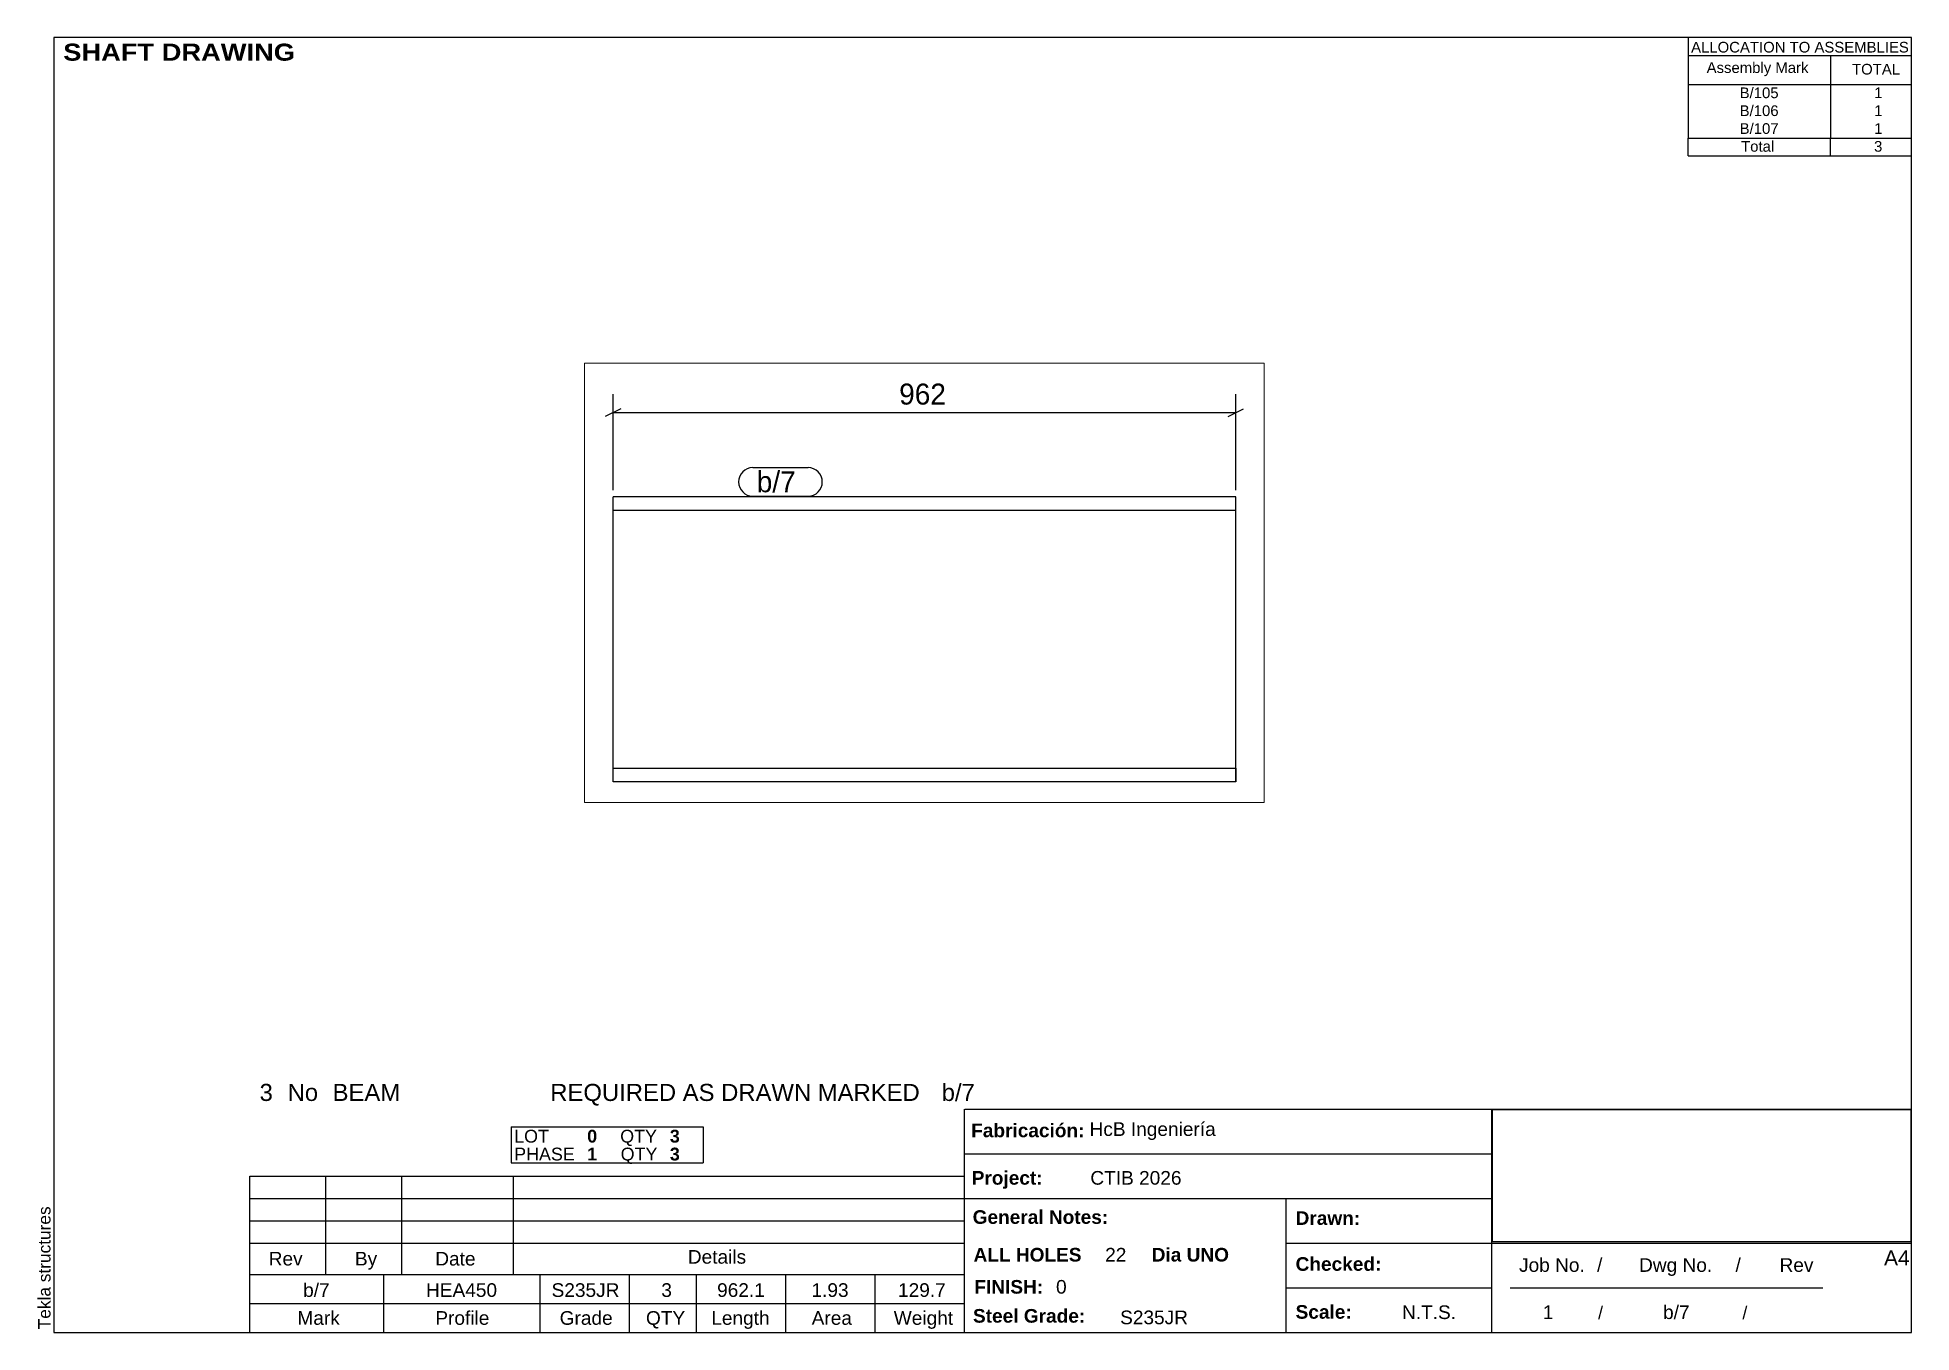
# Paper-space layout 'Layout1' of a CAD drawing. Header units: millimetres. Extents: x 2 to 292, y 5 to 205.
# The model-space entities are those that its viewports show. They can reach past a viewport. Long polylines and large blocks are cut down to what shows.
import ezdxf

# ---------------------------------------------------------------- set-up
doc = ezdxf.new("R2010")
doc.units = ezdxf.units.MM
doc.linetypes.add('DXK_LINE_DOT4', pattern=[0.9408, 0.4704, -0.4704])
doc.layers.add('Viewport layer', color=7, linetype='Continuous', plot=False)
doc.styles.add('Arial', font='ARIAL.TTF', dxfattribs={"height": 0.2})
doc.styles.add('Arial Black', font='ARIBLK.TTF', dxfattribs={"height": 0.2})
doc.styles.add('Arial Bold', font='ARIALBD.TTF', dxfattribs={"height": 0.2})
doc.styles.add('Comic Sans MS', font='COMIC.TTF', dxfattribs={"height": 0.2})

msp = doc.modelspace()

# ---------------------------------------------------------------- linework, layer by layer
at = {"color": 8, "linetype": 'Continuous'}
for p, q in [((56, 608), (32, 596)), ((44, 482), (44, 630.4)), ((994.1, 596), (1018.1, 608)), ((1006.1, 482), (1006.1, 630.4)), ((44, 602), (1006.1, 602))]:
    msp.add_line(p, q, dxfattribs=at)
at = {"color": 7, "linetype": 'Continuous'}
for p, q in [((44, 32), (44, 472)), ((1006.1, 472), (44, 472)), ((1006.1, 451), (1006.1, 472)), ((1006.1, 451), (44, 451)), ((1006.1, 53), (1006.1, 451)), ((44, 53), (1006.1, 53)), ((1006.1, 32), (44, 32)), ((1006.1, 53), (1006.1, 32))]:
    msp.add_line(p, q, dxfattribs=at)
at = {"color": 7, "linetype": 'DXK_LINE_DOT4'}
for p, q in [((1006.1, 451), (1006.1, 472)), ((1006.1, 53), (1006.1, 451)), ((1006.1, 32), (1006.1, 53))]:
    msp.add_line(p, q, dxfattribs=at)

# ---------------------------------------------------------------- next in the draw order: wipeouts: each hides what was drawn before it
at = {"color": 0}
for points in [[(570.6, 608), (570.6, 652.8), (479.6, 652.8), (479.6, 608)], [(339.3, 479), (339.3, 511), (266, 511), (266, 479)]]:
    msp.add_wipeout(points, dxfattribs=at)

# ---------------------------------------------------------------- next in the draw order: texts
at = {"color": 3, "style": 'Comic Sans MS'}
msp.add_text('962', height=32.38, dxfattribs=at).set_placement((486, 614.4))

# ---------------------------------------------------------------- next in the draw order: wipeouts: each hides what was drawn before it
at = {"color": 0}
msp.add_wipeout([(339.3, 479), (339.3, 511), (266, 511), (266, 479)], dxfattribs=at)

# ---------------------------------------------------------------- next in the draw order: linework, layer by layer
at = {"color": 7, "linetype": 'Continuous'}
for p, q in [((260, 517), (345.3, 517)), ((260, 473), (345.3, 473))]:
    msp.add_line(p, q, dxfattribs=at)
for centre, start, end in [((260, 495), 90, 270), ((345.3, 495), 270, 90)]:
    msp.add_arc(centre, 22, start, end, dxfattribs=at)

# ---------------------------------------------------------------- next in the draw order: texts
at = {"color": 3, "style": 'Comic Sans MS'}
msp.add_text('b/7', height=32.38, dxfattribs=at).set_placement((266, 479))

psp = doc.layouts.get("Layout1")

# ---------------------------------------------------------------- linework, layer by layer
at = {"color": 5, "linetype": 'Continuous'}
for p, q in [((292, 205), (5, 205)), ((5, 205), (5, 5)), ((292, 5), (292, 205)), ((5, 5), (292, 5))]:
    psp.add_line(p, q, dxfattribs=at)
at = {"color": 7, "linetype": 'Continuous'}
for p, q in [((257.51, 205), (257.51, 197.75)), ((257.57, 202.24), (292, 202.24)), ((279.49, 202.24), (279.49, 197.75)), ((257.51, 197.75), (257.51, 195)), ((257.57, 197.75), (292, 197.75)), ((279.49, 197.75), (279.49, 195)), ((257.51, 195), (257.51, 192.24)), ((279.49, 195), (279.49, 192.24)), ((257.51, 192.24), (257.51, 189.47)), ((279.49, 192.24), (279.49, 189.47)), ((257.51, 186.71), (257.51, 189.47)), ((257.54, 189.47), (292, 189.47)), ((279.49, 186.71), (279.49, 189.47)), ((257.51, 186.71), (292, 186.71)), ((145.72, 5), (145.72, 39.5)), ((145.75, 39.5), (292, 39.5)), ((227.14, 5), (227.14, 39.5)), ((75.68, 36.74), (105.35, 36.74)), ((75.68, 36.74), (75.68, 33.98)), ((105.35, 36.74), (105.35, 33.98)), ((75.68, 33.98), (75.68, 31.22)), ((105.35, 33.98), (105.35, 31.22)), ((145.72, 32.6), (227.14, 32.6)), ((35.31, 13.97), (35.31, 29.15)), ((35.31, 29.15), (145.71, 29.15)), ((47.04, 13.97), (47.04, 29.15)), ((58.77, 13.97), (58.77, 29.15)), ((75.68, 31.22), (105.35, 31.22)), ((76.02, 13.97), (76.02, 29.15)), ((145.71, 13.97), (145.71, 29.15)), ((35.31, 25.7), (145.71, 25.7)), ((145.72, 25.7), (227.14, 25.7)), ((195.4, 5), (195.4, 25.7)), ((35.31, 22.25), (145.71, 22.25)), ((35.31, 18.8), (145.71, 18.8)), ((195.4, 18.8), (292, 18.8)), ((35.31, 13.96), (145.71, 13.97)), ((35.31, 9.49), (35.31, 13.96)), ((56.01, 9.49), (56.01, 13.97)), ((80.16, 9.49), (80.16, 13.97)), ((93.96, 9.49), (93.96, 13.97)), ((104.31, 9.49), (104.31, 13.97)), ((118.11, 9.49), (118.11, 13.97)), ((131.91, 9.49), (131.91, 13.97)), ((195.4, 11.9), (227.14, 11.9)), ((229.99, 11.92), (278.29, 11.92)), ((35.31, 9.48), (145.72, 9.49)), ((35.31, 5), (35.31, 9.48)), ((56.01, 5), (56.01, 9.48)), ((80.16, 5), (80.16, 9.48)), ((93.96, 5), (93.96, 9.48)), ((104.31, 5), (104.31, 9.48)), ((118.11, 5), (118.11, 9.48)), ((131.91, 5), (131.91, 9.48))]:
    psp.add_line(p, q, dxfattribs=at)
at = {"color": 2, "linetype": 'Continuous'}
for p, q in [((227.28, 39.46), (291.86, 39.46)), ((227.29, 19.02), (227.29, 39.46)), ((291.96, 19.03), (291.96, 39.47)), ((227.28, 19.03), (291.86, 19.03))]:
    psp.add_line(p, q, dxfattribs=at)

# ---------------------------------------------------------------- texts
at = {"color": 7}
for s, height, style, p in [(' SHAFT DRAWING', 2.6342, 'Arial Black', (5.3, 201.42)), ('ALLOCATION TO ASSEMBLIES', 1.6475, 'Arial', (257.95, 202.68)), ('Assembly Mark', 1.6475, 'Arial', (260.35, 199.52)), ('TOTAL', 1.648, 'Arial', (282.81, 199.28)), ('3', 2.64, 'Arial', (36.8, 40.76)), ('REQUIRED AS DRAWN MARKED', 2.636, 'Arial', (81.71, 40.76)), ('b/7', 2.636, 'Arial', (142.18, 40.76)), ('No', 2.636, 'Arial', (41.13, 40.76)), ('BEAM', 2.636, 'Arial', (48.08, 40.76)), ('b/7', 2.109, 'Arial', (43.53, 10.5)), ('HEA450', 2.109, 'Arial', (62.51, 10.5)), ('S235JR', 2.109, 'Arial', (81.91, 10.5)), ('3', 2.11, 'Arial', (98.86, 10.5)), ('962.1', 2.109, 'Arial', (107.48, 10.5)), ('1.93', 2.109, 'Arial', (122.06, 10.5)), ('129.7', 2.109, 'Arial', (135.43, 10.5)), ('FINISH:', 2.107, 'Arial Bold', (147.22, 11)), ('0', 2.11, 'Arial', (159.84, 11))]:
    psp.add_text(s, height=height, dxfattribs=dict(at, style=style)).set_placement(p)
at = {"color": 7, "linetype": 'Continuous'}
for s, height, style, p in [('B/105', 1.648, 'Arial', (265.45, 195.63)), ('1', 1.65, 'Arial', (286.23, 195.63)), ('B/106', 1.648, 'Arial', (265.45, 192.87)), ('1', 1.65, 'Arial', (286.23, 192.87)), ('B/107', 1.648, 'Arial', (265.45, 190.11)), ('1', 1.65, 'Arial', (286.23, 190.11)), ('Total', 1.648, 'Arial', (265.67, 187.36)), ('3', 1.65, 'Arial', (286.21, 187.36)), ('LOT', 1.977, 'Arial', (76.13, 34.33)), ('0', 1.98, 'Arial Bold', (87.41, 34.33)), ('QTY', 1.977, 'Arial', (92.51, 34.33)), ('3', 1.98, 'Arial Bold', (100.18, 34.33)), ('Fabricación:', 2.1074, 'Arial Bold', (146.73, 35.16)), ('HcB Ingeniería', 2.1088, 'Arial', (165.02, 35.36)), ('PHASE', 1.977, 'Arial', (76.13, 31.57)), ('1', 1.98, 'Arial Bold', (87.41, 31.57)), ('QTY', 1.977, 'Arial', (92.58, 31.57)), ('3', 1.98, 'Arial Bold', (100.18, 31.57)), ('Project:', 2.107, 'Arial Bold', (146.81, 27.83)), ('CTIB 2026', 2.109, 'Arial', (165.14, 27.83)), ('General Notes:', 2.1074, 'Arial Bold', (146.96, 21.78)), ('Drawn:', 2.107, 'Arial Bold', (196.85, 21.62)), ('Rev', 2.109, 'Arial', (38.21, 15.35)), ('By', 2.109, 'Arial', (51.53, 15.35)), ('Date', 2.109, 'Arial', (63.94, 15.35)), ('Details', 2.109, 'Arial', (102.96, 15.63)), ('ALL HOLES', 2.107, 'Arial Bold', (147.1, 15.96)), ('22', 2.109, 'Arial', (167.43, 15.96)), ('Dia UNO', 2.107, 'Arial Bold', (174.62, 15.96)), ('A4', 2.307, 'Arial', (287.76, 15.38)), ('Checked:', 2.107, 'Arial Bold', (196.85, 14.53)), ('Job No.', 2.109, 'Arial', (231.37, 14.37)), ('/', 2.11, 'Arial', (243.42, 14.37)), ('Dwg No.', 2.109, 'Arial', (249.91, 14.37)), ('/', 2.11, 'Arial', (264.81, 14.37)), ('Rev', 2.109, 'Arial', (271.61, 14.37)), ('Steel Grade:', 2.1074, 'Arial Bold', (147.01, 6.52)), ('Scale:', 2.107, 'Arial Bold', (196.85, 7.13)), ('N.T.S.', 2.109, 'Arial', (213.29, 7.08)), ('1', 2.11, 'Arial', (235.04, 7.08)), ('/', 1.98, 'Arial', (243.58, 7.08)), ('b/7', 2.109, 'Arial', (253.62, 7.08)), ('/', 1.98, 'Arial', (265.88, 7.08)), ('Mark', 2.109, 'Arial', (42.64, 6.19)), ('Profile', 2.109, 'Arial', (63.95, 6.19)), ('Grade', 2.109, 'Arial', (83.16, 6.19)), ('QTY', 2.109, 'Arial', (96.49, 6.19)), ('Length', 2.109, 'Arial', (106.58, 6.19)), ('Area', 2.109, 'Arial', (122.09, 6.19)), ('Weight', 2.109, 'Arial', (134.77, 6.19)), ('S235JR', 2.109, 'Arial', (169.74, 6.28))]:
    psp.add_text(s, height=height, dxfattribs=dict(at, style=style)).set_placement(p)
at = {"color": 174, "linetype": 'Continuous', "style": 'Arial'}
psp.add_text('Tekla structures', height=1.9102, rotation=90, dxfattribs=at).set_placement((4.5, 5.5))

# ---------------------------------------------------------------- viewports
at = {"layer": 'Viewport layer', "view_target_point": (525.07, 339.2)}
psp.add_viewport(center=(139.51, 120.79), size=(105.01, 67.84), view_center_point=(0, 0), view_height=678.4, dxfattribs=at)

doc.saveas('drawing.dxf')
